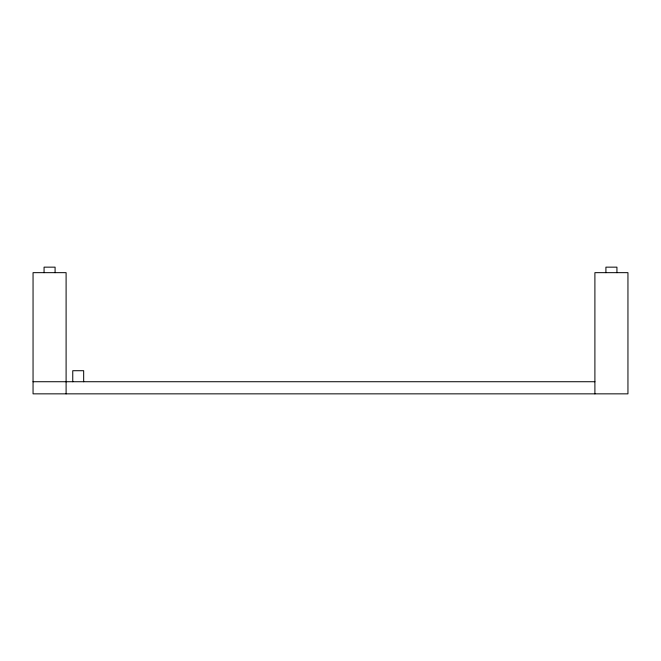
<?xml version="1.0" encoding="UTF-8"?>
<svg xmlns="http://www.w3.org/2000/svg" width="661" height="661" viewBox="0 0 661 661"><rect width="100%" height="100%" fill="white"/><g stroke="black" fill="none" stroke-linecap="round" stroke-linejoin="round"><path stroke-width="0.99" d="M33.05 381.728L594.9 381.728M616.936 272.663L616.936 267.151L605.914 267.151L605.914 272.663M594.9 393.849L594.9 272.663L627.95 272.663L627.95 393.849L33.05 393.849L33.05 272.663L66.1 272.663L66.1 393.849M83.674 381.728L83.674 370.714L72.76 370.714L72.76 381.728M55.086 272.663L55.086 267.151L44.064 267.151L44.064 272.663"/></g></svg>
